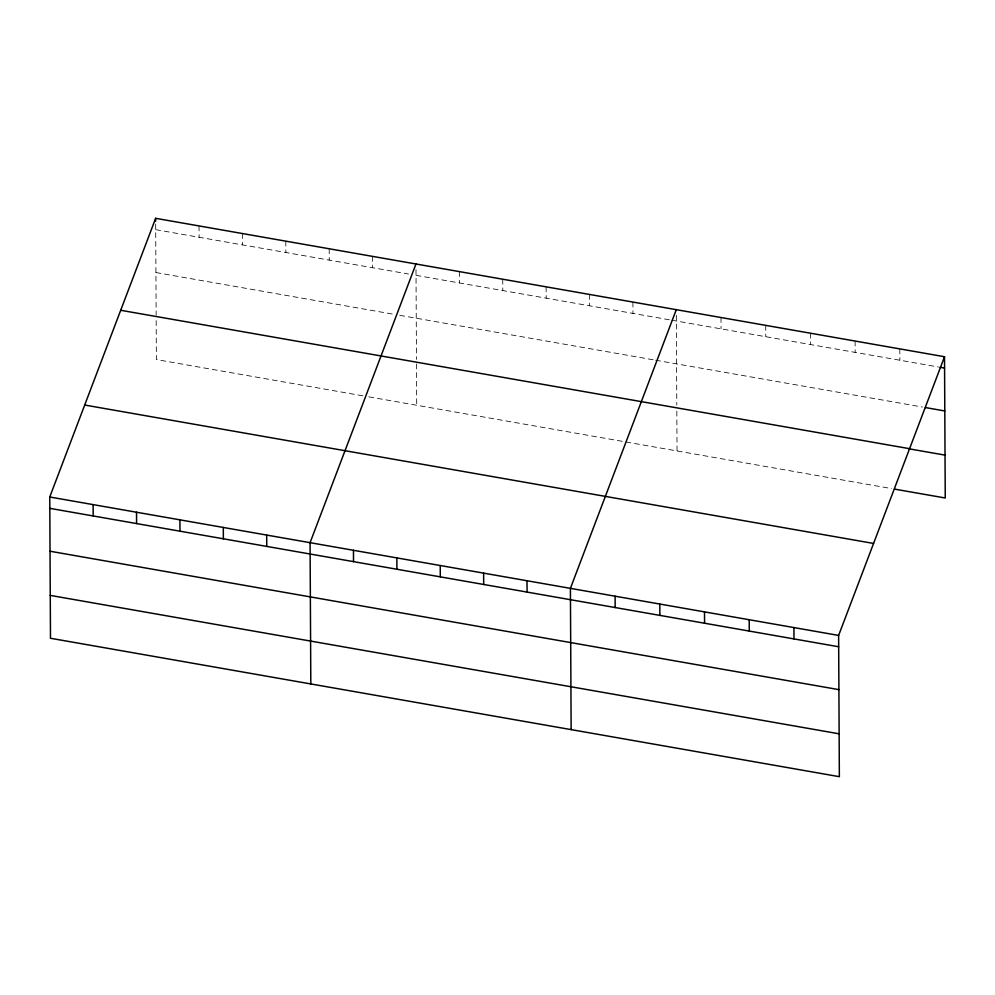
<?xml version="1.0" encoding="UTF-8"?>
<svg xmlns="http://www.w3.org/2000/svg" width="995" height="995" viewBox="0 0 995 995"><rect width="100%" height="100%" fill="white"/><g stroke="black" fill="none" stroke-linecap="round" stroke-linejoin="round"><path stroke-width="0.75" stroke-dasharray="4.97 3.73" d="M155.705 229.658L408.547 274.023M416.022 275.341L670.369 319.967M671.861 320.228L938.608 367.031M155.929 272.543L393.809 314.283M399.791 315.328L654.138 359.954M655.63 360.215L922.44 407.03M362.852 395.811L156.377 359.581L156.165 318.238M368.834 396.856L891.607 488.595M899.803 348.884L899.866 360.24M855.103 341.036L855.165 352.392M810.403 333.201L810.465 344.556M765.702 325.353L765.764 336.708M721.002 317.517L721.052 328.86M676.326 315.34L676.799 405.127M676.824 411.134L677.035 450.934M632.907 302.057L632.969 313.4M589.513 294.445L589.575 305.788M546.131 286.834L546.193 298.177M502.749 279.209L502.798 290.565M459.354 271.598L459.416 282.953M415.997 269.67L416.47 359.444M416.495 363.921L416.706 405.263M372.578 256.374L372.64 267.73M329.196 248.762L329.245 260.118M285.801 241.151L285.863 252.506M242.419 233.539L242.481 244.894M199.025 225.927L199.087 237.283M155.668 223.987L156.153 315.241"/><path stroke-width="1.49" d="M944.516 356.732L838.623 635.419L839.357 776.685L50.484 638.268L49.75 497.002L155.643 218.315L944.516 356.732L945.25 497.997L894.592 489.117M415.972 263.986L310.079 542.673L310.813 683.951M676.289 309.669L570.409 588.356L571.142 729.621M940.101 367.292L944.566 368.075M925.425 407.552L944.79 410.96M120.694 310.278L909.567 448.695M909.268 448.857L945.026 455.125M84.699 405.027L873.56 543.444M49.75 497.002L838.623 635.419M49.812 508.346L838.686 646.762M50.036 551.23L838.909 689.647M50.26 595.396L839.133 733.812M793.923 627.571L793.973 638.927M749.21 619.723L749.272 631.079M704.51 611.888L704.572 623.243M659.809 604.04L659.872 615.395M615.109 596.204L615.171 607.547M527.014 580.744L527.076 592.087M483.632 573.132L483.682 584.475M440.238 565.521L440.3 576.864M396.856 557.896L396.918 569.252M353.461 550.285L353.524 561.64M266.685 535.061L266.747 546.417M223.303 527.449L223.365 538.805M179.908 519.838L179.971 531.193M155.643 218.315L155.655 221.151M136.526 512.226L136.589 523.581M93.132 504.614L93.194 515.97"/></g></svg>
